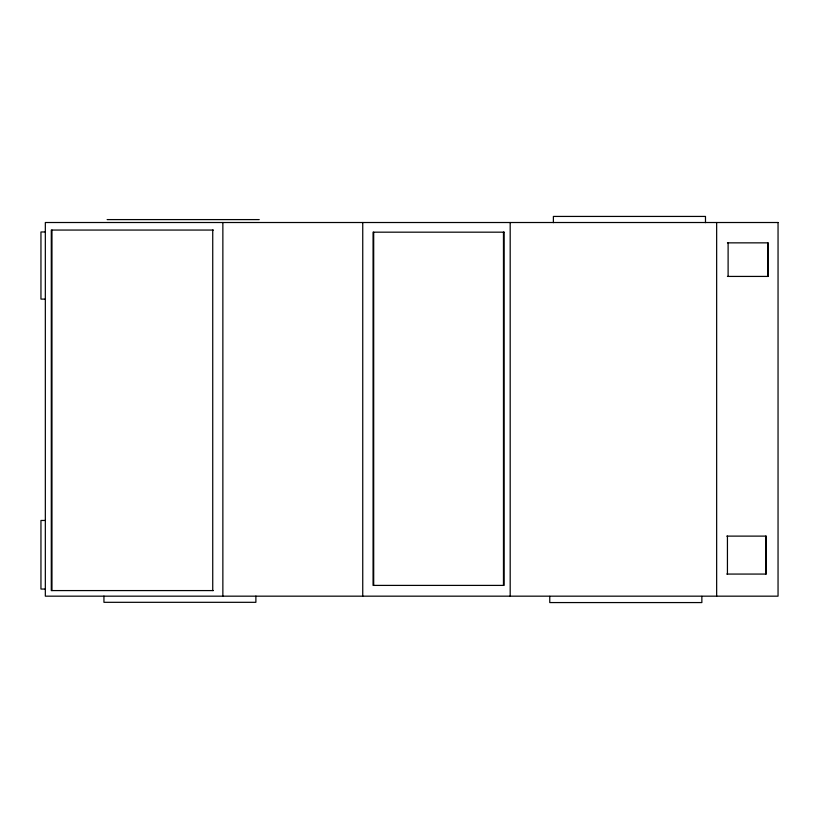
<?xml version="1.0" encoding="UTF-8"?>
<svg xmlns="http://www.w3.org/2000/svg" width="819" height="819" viewBox="0 0 819 819"><rect width="100%" height="100%" fill="white"/><g stroke="black" fill="none" stroke-linecap="round" stroke-linejoin="round"><path stroke-width="1.23" d="M107.125 219.594L259.234 219.594M213.421 230.057L51.29 230.057L51.29 590.581L213.421 590.581M45.332 231.972L40.95 231.972L40.95 299.109L45.332 299.109M727.436 242.854L768.335 242.854L768.335 276.423L727.436 276.423M45.332 520.454L40.95 520.454L40.95 589.056L45.332 589.056M726.77 536.117L766.369 536.117L766.369 574.068L726.77 574.068M767.669 242.854L767.669 276.423M765.704 536.117L765.704 574.068M728.111 242.854L728.111 276.423M727.436 536.117L727.436 574.068M716.656 222.512L716.656 596.171M705.487 222.655L705.487 216.431L553.388 216.431L553.388 222.655M701.863 596.345L701.863 602.569L549.764 602.569L549.764 596.345M510.186 222.512L510.186 596.171M503.47 232.176L503.47 585.401M373.689 232.176L373.689 585.401M362.745 222.512L362.745 596.171M255.886 596.089L255.886 602.313L103.941 602.313L103.941 596.089M222.86 222.512L222.86 596.171M212.735 230.057L212.735 590.581M51.966 230.057L51.966 590.581M778.05 222.512L45.332 222.512L45.332 596.171L778.05 596.171L778.05 222.512M504.094 232.176L373.065 232.176L373.065 585.401L504.094 585.401L504.094 232.176"/></g></svg>
